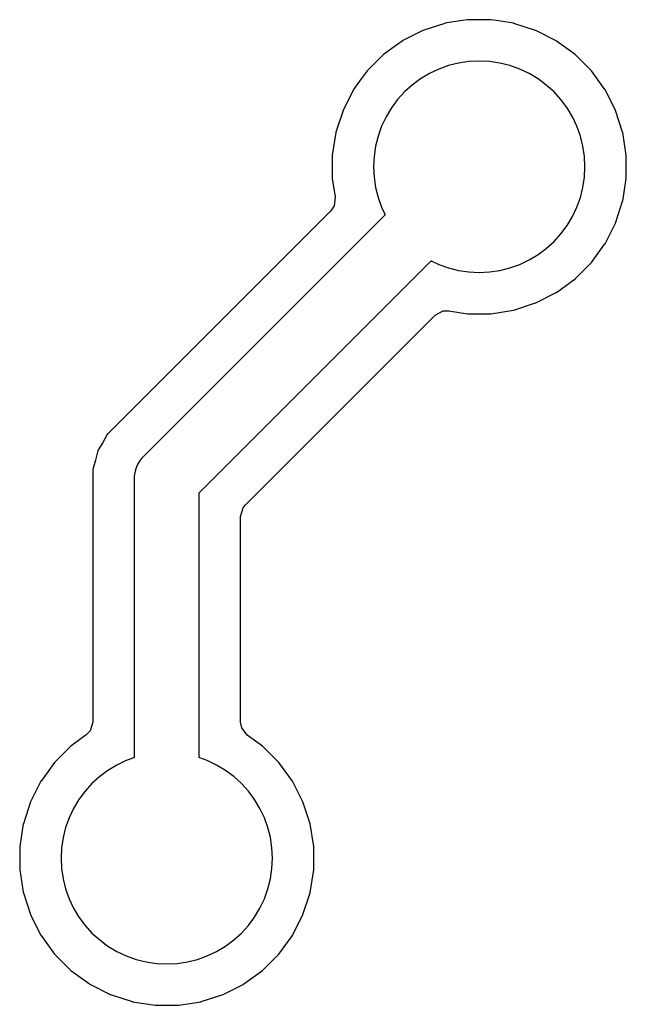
# Model space of a CAD drawing. Header units: metres. Extents: x 92.3 to 181.5, y -134.8 to -50.6.
# Drawn here: x 158.19 to 162.76, y -62.91 to -55.49 of the extents above; entities that cross this region are included whole.
import ezdxf

# ---------------------------------------------------------------- set-up
doc = ezdxf.new("R2010")
doc.units = ezdxf.units.M

msp = doc.modelspace()

# ---------------------------------------------------------------- linework, layer by layer
for points in [[(158.1945, -61.7127), (158.1945, -61.7127), (158.1945, -61.7128), (158.1945, -61.7129), (158.1945, -61.713), (158.1945, -61.713), (158.1945, -61.7131), (158.1945, -61.7132), (158.1945, -61.7133), (158.1945, -61.7134), (158.1945, -61.8866), (158.1945, -61.8867), (158.1945, -61.8868), (158.1945, -61.8869), (158.1945, -61.887), (158.1945, -61.887), (158.1945, -61.8871), (158.1945, -61.8872), (158.1945, -61.8873), (158.1946, -61.8874), (158.2183, -62.0374), (158.2217, -62.0585), (158.2217, -62.0586), (158.2217, -62.0587), (158.2217, -62.0588), (158.2217, -62.0589), (158.2217, -62.0589), (158.2218, -62.059), (158.2218, -62.0591), (158.2218, -62.0592), (158.2218, -62.0592), (158.2754, -62.224), (158.2754, -62.2241), (158.2754, -62.2242), (158.2755, -62.2243), (158.2755, -62.2244), (158.2755, -62.2244), (158.2755, -62.2244), (158.2756, -62.2245), (158.2756, -62.2246), (158.2757, -62.2247), (158.3543, -62.3791), (158.3544, -62.3791), (158.3544, -62.3792), (158.3545, -62.3793), (158.3545, -62.3794), (158.3545, -62.3794), (158.3546, -62.3795), (158.3546, -62.3796), (158.3547, -62.3796), (158.3547, -62.3797), (158.4565, -62.5199), (158.4566, -62.5199), (158.4567, -62.52), (158.4567, -62.5201), (158.4568, -62.5202), (158.4568, -62.5202), (158.4568, -62.5202), (158.4569, -62.5203), (158.457, -62.5204), (158.4571, -62.5205), (158.5795, -62.6429), (158.5796, -62.643), (158.5797, -62.6431), (158.5798, -62.6432), (158.5798, -62.6432), (158.5798, -62.6432), (158.5799, -62.6433), (158.58, -62.6433), (158.5801, -62.6434), (158.5801, -62.6435), (158.7203, -62.7453), (158.7204, -62.7453), (158.7204, -62.7454), (158.7205, -62.7454), (158.7206, -62.7455), (158.7206, -62.7455), (158.7207, -62.7455), (158.7208, -62.7456), (158.7209, -62.7456), (158.7209, -62.7457), (158.8753, -62.8243), (158.8754, -62.8244), (158.8755, -62.8244), (158.8756, -62.8245), (158.8756, -62.8245), (158.8756, -62.8245), (158.8757, -62.8245), (158.8758, -62.8246), (158.8759, -62.8246), (158.876, -62.8246), (159.0408, -62.8782), (159.0408, -62.8782), (159.0409, -62.8782), (159.041, -62.8782), (159.0411, -62.8783), (159.0411, -62.8783), (159.0412, -62.8783), (159.0413, -62.8783), (159.0414, -62.8783), (159.0415, -62.8783), (159.2126, -62.9054), (159.2127, -62.9055), (159.2128, -62.9055), (159.2129, -62.9055), (159.213, -62.9055), (159.213, -62.9055), (159.2131, -62.9055), (159.2132, -62.9055), (159.2133, -62.9055), (159.2134, -62.9055), (159.3866, -62.9055), (159.3867, -62.9055), (159.3868, -62.9055), (159.3869, -62.9055), (159.387, -62.9055), (159.387, -62.9055), (159.3871, -62.9055), (159.3872, -62.9055), (159.3873, -62.9055), (159.3874, -62.9054), (159.5585, -62.8783), (159.5586, -62.8783), (159.5587, -62.8783), (159.5588, -62.8783), (159.5589, -62.8783), (159.5589, -62.8783), (159.559, -62.8782), (159.5591, -62.8782), (159.5592, -62.8782), (159.5592, -62.8782), (159.724, -62.8246), (159.7241, -62.8246), (159.7242, -62.8246), (159.7243, -62.8245), (159.7244, -62.8245), (159.7244, -62.8245), (159.7244, -62.8245), (159.7245, -62.8244), (159.7246, -62.8244), (159.7247, -62.8243), (159.8791, -62.7457), (159.8791, -62.7456), (159.8792, -62.7456), (159.8793, -62.7455), (159.8794, -62.7455), (159.8794, -62.7455), (159.8795, -62.7454), (159.8796, -62.7454), (159.8796, -62.7453), (159.8797, -62.7453), (160.0199, -62.6435), (160.0199, -62.6434), (160.02, -62.6433), (160.0201, -62.6433), (160.0202, -62.6432), (160.0202, -62.6432), (160.0202, -62.6432), (160.0203, -62.6431), (160.0204, -62.643), (160.0205, -62.6429), (160.1429, -62.5205), (160.143, -62.5204), (160.1431, -62.5203), (160.1432, -62.5202), (160.1432, -62.5202), (160.1432, -62.5202), (160.1433, -62.5201), (160.1433, -62.52), (160.1434, -62.5199), (160.1435, -62.5199), (160.2453, -62.3797), (160.2453, -62.3796), (160.2454, -62.3796), (160.2454, -62.3795), (160.2455, -62.3794), (160.2455, -62.3794), (160.2455, -62.3793), (160.2456, -62.3792), (160.2456, -62.3791), (160.2457, -62.3791), (160.3243, -62.2247), (160.3244, -62.2246), (160.3244, -62.2245), (160.3245, -62.2244), (160.3245, -62.2244), (160.3245, -62.2244), (160.3245, -62.2243), (160.3246, -62.2242), (160.3246, -62.2241), (160.3246, -62.224), (160.3782, -62.0592), (160.3782, -62.0592), (160.3782, -62.0591), (160.3782, -62.059), (160.3783, -62.0589), (160.3783, -62.0589), (160.3783, -62.0588), (160.3783, -62.0587), (160.3783, -62.0586), (160.3783, -62.0585), (160.4054, -61.8874), (160.4055, -61.8873), (160.4055, -61.8872), (160.4055, -61.8871), (160.4055, -61.887), (160.4055, -61.887), (160.4055, -61.8869), (160.4055, -61.8868), (160.4055, -61.8867), (160.4055, -61.8866), (160.4055, -61.7134), (160.4055, -61.7133), (160.4055, -61.7132), (160.4055, -61.7131), (160.4055, -61.713), (160.4055, -61.713), (160.4055, -61.7129), (160.4055, -61.7128), (160.4055, -61.7127), (160.4054, -61.7126), (160.3783, -61.5415), (160.3783, -61.5414), (160.3783, -61.5413), (160.3783, -61.5412), (160.3783, -61.5411), (160.3783, -61.5411), (160.3782, -61.541), (160.3782, -61.5409), (160.3782, -61.5408), (160.3782, -61.5408), (160.3246, -61.376), (160.3246, -61.3759), (160.3246, -61.3758), (160.3245, -61.3757), (160.3245, -61.3756), (160.3245, -61.3756), (160.3245, -61.3756), (160.3244, -61.3755), (160.3244, -61.3754), (160.3243, -61.3753), (160.2457, -61.2209), (160.2456, -61.2209), (160.2456, -61.2208), (160.2455, -61.2207), (160.2455, -61.2206), (160.2455, -61.2206), (160.2454, -61.2205), (160.2454, -61.2204), (160.2453, -61.2204), (160.2453, -61.2203), (160.1435, -61.0801), (160.1434, -61.0801), (160.1433, -61.08), (160.1433, -61.0799), (160.1432, -61.0798), (160.1432, -61.0798), (160.1432, -61.0798), (160.1431, -61.0797), (160.143, -61.0796), (160.1429, -61.0795), (160.0205, -60.9571), (160.0204, -60.957), (160.0203, -60.9569), (160.0202, -60.9568), (160.0202, -60.9568), (160.0202, -60.9568), (160.0201, -60.9567), (160.02, -60.9567), (160.0199, -60.9566), (160.0199, -60.9565), (159.9051, -60.8732), (159.8636, -60.8194), (159.8555, -60.776), (159.8555, -59.2301), (159.8747, -59.1647), (159.8905, -59.1451), (161.3186, -57.717), (161.3782, -57.6845), (161.4223, -57.6832), (161.5626, -57.7054), (161.5627, -57.7055), (161.5628, -57.7055), (161.5629, -57.7055), (161.563, -57.7055), (161.563, -57.7055), (161.5631, -57.7055), (161.5632, -57.7055), (161.5633, -57.7055), (161.5634, -57.7055), (161.7366, -57.7055), (161.7367, -57.7055), (161.7368, -57.7055), (161.7369, -57.7055), (161.737, -57.7055), (161.737, -57.7055), (161.7371, -57.7055), (161.7372, -57.7055), (161.7373, -57.7055), (161.7374, -57.7054), (161.9085, -57.6783), (161.9086, -57.6783), (161.9087, -57.6783), (161.9088, -57.6783), (161.9089, -57.6783), (161.9089, -57.6783), (161.909, -57.6782), (161.9091, -57.6782), (161.9092, -57.6782), (161.9092, -57.6782), (162.074, -57.6246), (162.0741, -57.6246), (162.0742, -57.6246), (162.0743, -57.6245), (162.0744, -57.6245), (162.0744, -57.6245), (162.0744, -57.6245), (162.0745, -57.6244), (162.0746, -57.6244), (162.0747, -57.6243), (162.2291, -57.5457), (162.2291, -57.5456), (162.2292, -57.5456), (162.2293, -57.5455), (162.2294, -57.5455), (162.2294, -57.5455), (162.2295, -57.5454), (162.2296, -57.5454), (162.2296, -57.5453), (162.2297, -57.5453), (162.3699, -57.4435), (162.3699, -57.4434), (162.37, -57.4433), (162.3701, -57.4433), (162.3702, -57.4432), (162.3702, -57.4432), (162.3702, -57.4432), (162.3703, -57.4431), (162.3704, -57.443), (162.3705, -57.4429), (162.4929, -57.3205), (162.493, -57.3204), (162.4931, -57.3203), (162.4932, -57.3202), (162.4932, -57.3202), (162.4932, -57.3202), (162.4933, -57.3201), (162.4933, -57.32), (162.4934, -57.3199), (162.4935, -57.3199), (162.5953, -57.1797), (162.5953, -57.1796), (162.5954, -57.1796), (162.5954, -57.1795), (162.5955, -57.1794), (162.5955, -57.1794), (162.5955, -57.1793), (162.5956, -57.1792), (162.5956, -57.1791), (162.5957, -57.1791), (162.6743, -57.0247), (162.6744, -57.0246), (162.6744, -57.0245), (162.6745, -57.0244), (162.6745, -57.0244), (162.6745, -57.0244), (162.6745, -57.0243), (162.6746, -57.0242), (162.6746, -57.0241), (162.6746, -57.024), (162.7282, -56.8592), (162.7282, -56.8592), (162.7282, -56.8591), (162.7282, -56.859), (162.7283, -56.8589), (162.7283, -56.8589), (162.7283, -56.8588), (162.7283, -56.8587), (162.7283, -56.8586), (162.7283, -56.8585), (162.7554, -56.6874), (162.7555, -56.6873), (162.7555, -56.6872), (162.7555, -56.6871), (162.7555, -56.687), (162.7555, -56.687), (162.7555, -56.6869), (162.7555, -56.6868), (162.7555, -56.6867), (162.7555, -56.6866), (162.7555, -56.5134), (162.7555, -56.5133), (162.7555, -56.5132), (162.7555, -56.5131), (162.7555, -56.513), (162.7555, -56.513), (162.7555, -56.5129), (162.7555, -56.5128), (162.7555, -56.5127), (162.7554, -56.5126), (162.7283, -56.3415), (162.7283, -56.3414), (162.7283, -56.3413), (162.7283, -56.3412), (162.7283, -56.3411), (162.7283, -56.3411), (162.7282, -56.341), (162.7282, -56.3409), (162.7282, -56.3408), (162.7282, -56.3408), (162.6746, -56.176), (162.6746, -56.1759), (162.6746, -56.1758), (162.6745, -56.1757), (162.6745, -56.1756), (162.6745, -56.1756), (162.6745, -56.1756), (162.6744, -56.1755), (162.6744, -56.1754), (162.6743, -56.1753), (162.5957, -56.0209), (162.5956, -56.0209), (162.5956, -56.0208), (162.5955, -56.0207), (162.5955, -56.0206), (162.5955, -56.0206), (162.5954, -56.0205), (162.5954, -56.0204), (162.5953, -56.0204), (162.5953, -56.0203), (162.4935, -55.8801), (162.4934, -55.8801), (162.4933, -55.88), (162.4933, -55.8799), (162.4932, -55.8798), (162.4932, -55.8798), (162.4932, -55.8798), (162.4931, -55.8797), (162.493, -55.8796), (162.4929, -55.8795), (162.3705, -55.7571), (162.3704, -55.757), (162.3703, -55.7569), (162.3702, -55.7568), (162.3702, -55.7568), (162.3702, -55.7568), (162.3701, -55.7567), (162.37, -55.7567), (162.3699, -55.7566), (162.3699, -55.7565), (162.2297, -55.6547), (162.2296, -55.6547), (162.2296, -55.6546), (162.2295, -55.6546), (162.2294, -55.6545), (162.2294, -55.6545), (162.2293, -55.6545), (162.2292, -55.6544), (162.2291, -55.6544), (162.2291, -55.6543), (162.0747, -55.5757), (162.0746, -55.5756), (162.0745, -55.5756), (162.0744, -55.5755), (162.0744, -55.5755), (162.0744, -55.5755), (162.0743, -55.5755), (162.0742, -55.5754), (162.0741, -55.5754), (162.074, -55.5754), (161.9092, -55.5218), (161.9091, -55.5218), (161.9091, -55.5218), (161.909, -55.5218), (161.9088, -55.5217), (161.9087, -55.5217), (161.9086, -55.5217), (161.9086, -55.5217), (161.9085, -55.5217), (161.9085, -55.5217), (161.9085, -55.5217), (161.7771, -55.5008), (161.7374, -55.4946), (161.7373, -55.4945), (161.7372, -55.4945), (161.7371, -55.4945), (161.737, -55.4945), (161.737, -55.4945), (161.7369, -55.4945), (161.7368, -55.4945), (161.7367, -55.4945), (161.7366, -55.4945), (161.5634, -55.4945), (161.5633, -55.4945), (161.5632, -55.4945), (161.5631, -55.4945), (161.563, -55.4945), (161.563, -55.4945), (161.5629, -55.4945), (161.5628, -55.4945), (161.5627, -55.4945), (161.5626, -55.4946), (161.5229, -55.5008), (161.3915, -55.5217), (161.3914, -55.5217), (161.3913, -55.5217), (161.3912, -55.5217), (161.3911, -55.5217), (161.3911, -55.5217), (161.391, -55.5218), (161.3909, -55.5218), (161.3909, -55.5218), (161.3908, -55.5218), (161.226, -55.5754), (161.2259, -55.5754), (161.2258, -55.5754), (161.2257, -55.5755), (161.2256, -55.5755), (161.2256, -55.5755), (161.2255, -55.5755), (161.2255, -55.5756), (161.2254, -55.5756), (161.2253, -55.5757), (161.0709, -55.6543), (161.0709, -55.6544), (161.0708, -55.6544), (161.0707, -55.6545), (161.0706, -55.6545), (161.0706, -55.6545), (161.0705, -55.6546), (161.0704, -55.6546), (161.0704, -55.6547), (161.0703, -55.6547), (161.0283, -55.6852), (160.9301, -55.7565), (160.9301, -55.7566), (160.93, -55.7566), (160.9299, -55.7567), (160.9299, -55.7567), (160.9298, -55.7568), (160.9297, -55.7569), (160.9296, -55.757), (160.9295, -55.7571), (160.8071, -55.8795), (160.807, -55.8796), (160.8069, -55.8797), (160.8068, -55.8798), (160.8067, -55.8799), (160.8067, -55.8799), (160.8066, -55.88), (160.8066, -55.8801), (160.8065, -55.8801), (160.8065, -55.8801), (160.7628, -55.9403), (160.7047, -56.0203), (160.7047, -56.0204), (160.7046, -56.0204), (160.7046, -56.0205), (160.7045, -56.0206), (160.7045, -56.0206), (160.7045, -56.0207), (160.7044, -56.0208), (160.7044, -56.0209), (160.7043, -56.0209), (160.6257, -56.1753), (160.6256, -56.1754), (160.6256, -56.1755), (160.6255, -56.1755), (160.6255, -56.1756), (160.6255, -56.1756), (160.6255, -56.1757), (160.6254, -56.1758), (160.6254, -56.1759), (160.6254, -56.176), (160.5718, -56.3408), (160.5718, -56.3409), (160.5718, -56.3409), (160.5718, -56.341), (160.5717, -56.3411), (160.5717, -56.3411), (160.5717, -56.3412), (160.5717, -56.3413), (160.5717, -56.3414), (160.5717, -56.3415), (160.5446, -56.5126), (160.5445, -56.5127), (160.5445, -56.5128), (160.5445, -56.5129), (160.5445, -56.513), (160.5445, -56.513), (160.5445, -56.5131), (160.5445, -56.5132), (160.5445, -56.5133), (160.5445, -56.5134), (160.5445, -56.6866), (160.5445, -56.6867), (160.5445, -56.6868), (160.5445, -56.6869), (160.5445, -56.687), (160.5445, -56.687), (160.5445, -56.6871), (160.5445, -56.6872), (160.5445, -56.6873), (160.5446, -56.6874), (160.5667, -56.8275), (160.558, -56.8949), (160.5331, -56.9313), (158.856, -58.6084), (158.8559, -58.6085), (158.8558, -58.6086), (158.8557, -58.6087), (158.8556, -58.6088), (158.8556, -58.6088), (158.8555, -58.6089), (158.8555, -58.609), (158.8554, -58.6091), (158.8553, -58.6092), (158.8553, -58.6092), (158.8553, -58.6093), (158.8552, -58.6093), (158.8552, -58.6094), (158.8552, -58.6095), (158.8185, -58.673), (158.7827, -58.735), (158.7826, -58.7351), (158.7826, -58.7352), (158.7826, -58.7352), (158.7825, -58.7354), (158.7824, -58.7355), (158.7824, -58.7356), (158.7823, -58.7357), (158.7823, -58.7357), (158.7823, -58.7358), (158.7823, -58.736), (158.7822, -58.7361), (158.7822, -58.7361), (158.7822, -58.7362), (158.7634, -58.8062), (158.7447, -58.8762), (158.7446, -58.8763), (158.7446, -58.8764), (158.7446, -58.8765), (158.7446, -58.8767), (158.7446, -58.8767), (158.7446, -58.8768), (158.7445, -58.8769), (158.7445, -58.877), (158.7445, -58.8771), (158.7445, -58.8771), (158.7445, -58.8772), (158.7445, -58.8773), (158.7445, -58.8774), (158.7445, -58.8775), (158.7445, -60.7758), (158.7254, -60.841), (158.6951, -60.873), (158.5801, -60.9565), (158.5801, -60.9566), (158.58, -60.9566), (158.5799, -60.9567), (158.5799, -60.9567), (158.5799, -60.9567), (158.5798, -60.9568), (158.5797, -60.9569), (158.5796, -60.957), (158.5795, -60.9571), (158.4571, -61.0795), (158.457, -61.0796), (158.4569, -61.0797), (158.4568, -61.0798), (158.4567, -61.0799), (158.4567, -61.0799), (158.4566, -61.08), (158.4566, -61.0801), (158.4565, -61.0801), (158.4565, -61.0801), (158.4262, -61.1219), (158.3547, -61.2203), (158.3547, -61.2204), (158.3546, -61.2204), (158.3546, -61.2205), (158.3545, -61.2206), (158.3545, -61.2206), (158.3545, -61.2207), (158.3544, -61.2208), (158.3544, -61.2209), (158.3543, -61.2209), (158.2757, -61.3753), (158.2756, -61.3754), (158.2756, -61.3755), (158.2755, -61.3755), (158.2755, -61.3756), (158.2755, -61.3756), (158.2755, -61.3757), (158.2754, -61.3758), (158.2754, -61.3759), (158.2754, -61.376), (158.2218, -61.5408), (158.2218, -61.5409), (158.2218, -61.5409), (158.2218, -61.541), (158.2217, -61.5411), (158.2217, -61.5411), (158.2217, -61.5412), (158.2217, -61.5413), (158.2217, -61.5414), (158.2217, -61.5415), (158.1946, -61.7126), (158.1945, -61.7127)], [(159.0517, -61.0455), (159.0516, -61.0456), (158.9958, -61.0655), (158.9252, -61.0989), (158.8583, -61.139), (158.7957, -61.1855), (158.7379, -61.2379), (158.6855, -61.2957), (158.639, -61.3583), (158.5989, -61.4252), (158.5655, -61.4958), (158.5392, -61.5692), (158.5203, -61.6449), (158.5088, -61.7221), (158.505, -61.8), (158.5088, -61.8779), (158.5203, -61.9551), (158.5392, -62.0308), (158.5655, -62.1042), (158.5989, -62.1748), (158.639, -62.2417), (158.6855, -62.3043), (158.7379, -62.3621), (158.7957, -62.4145), (158.8583, -62.461), (158.9252, -62.5011), (158.9958, -62.5345), (159.0692, -62.5608), (159.1449, -62.5797), (159.2221, -62.5912), (159.3, -62.595), (159.3779, -62.5912), (159.4551, -62.5797), (159.5308, -62.5608), (159.6042, -62.5345), (159.6748, -62.5011), (159.7417, -62.461), (159.8043, -62.4145), (159.8621, -62.3621), (159.9145, -62.3043), (159.961, -62.2417), (160.0011, -62.1748), (160.0345, -62.1042), (160.0608, -62.0308), (160.0797, -61.9551), (160.0912, -61.8779), (160.095, -61.8), (160.0912, -61.7221), (160.0797, -61.6449), (160.0608, -61.5692), (160.0345, -61.4958), (160.0011, -61.4252), (159.961, -61.3583), (159.9145, -61.2957), (159.8621, -61.2379), (159.8043, -61.1855), (159.7417, -61.139), (159.6748, -61.0989), (159.6042, -61.0655), (159.5484, -61.0456), (159.5483, -61.0455), (159.5483, -61.0455), (159.5482, -61.0455), (159.5481, -61.0454), (159.548, -61.0454), (159.548, -61.0454), (159.5479, -61.0453), (159.5477, -61.0452), (159.5476, -61.0452), (159.5475, -61.0451), (159.5475, -61.0451), (159.5474, -61.0451), (159.5473, -61.045), (159.5472, -61.0449), (159.5471, -61.0448), (159.5471, -61.0448), (159.547, -61.0448), (159.5469, -61.0447), (159.5468, -61.0446), (159.5467, -61.0445), (159.5467, -61.0445), (159.5466, -61.0444), (159.5465, -61.0443), (159.5464, -61.0442), (159.5464, -61.0441), (159.5464, -61.0441), (159.5463, -61.044), (159.5462, -61.0439), (159.5461, -61.0438), (159.546, -61.0437), (159.546, -61.0437), (159.546, -61.0436), (159.5459, -61.0435), (159.5458, -61.0434), (159.5458, -61.0433), (159.5458, -61.0433), (159.5457, -61.0432), (159.5456, -61.0431), (159.5456, -61.043), (159.5455, -61.0428), (159.5455, -61.0428), (159.5455, -61.0427), (159.5454, -61.0426), (159.5454, -61.0425), (159.5454, -61.0424), (159.5454, -61.0424), (159.5453, -61.0422), (159.5453, -61.0421), (159.5453, -61.042), (159.5452, -61.0419), (159.5452, -61.0419), (159.5452, -61.0417), (159.5452, -61.0416), (159.5452, -61.0415), (159.5452, -61.0414), (159.5452, -61.0414), (159.5451, -61.0412), (159.5451, -61.0411), (159.5451, -61.041), (159.5451, -61.041), (159.5451, -61.0409), (159.5451, -59.0536), (159.5451, -59.0535), (159.5451, -59.0534), (159.5451, -59.0532), (159.5451, -59.0531), (159.5451, -59.0531), (159.5452, -59.053), (159.5452, -59.0529), (159.5452, -59.0528), (159.5452, -59.0526), (159.5452, -59.0526), (159.5452, -59.0525), (159.5453, -59.0524), (159.5453, -59.0523), (159.5453, -59.0522), (159.5453, -59.0522), (159.5454, -59.052), (159.5454, -59.0519), (159.5455, -59.0518), (159.5455, -59.0517), (159.5455, -59.0517), (159.5456, -59.0516), (159.5456, -59.0515), (159.5457, -59.0514), (159.5457, -59.0512), (159.5457, -59.0512), (159.5458, -59.0511), (159.5458, -59.051), (159.5459, -59.0509), (159.546, -59.0508), (159.546, -59.0508), (159.546, -59.0507), (159.5461, -59.0506), (159.5462, -59.0505), (159.5463, -59.0504), (159.5463, -59.0504), (159.5463, -59.0503), (159.5464, -59.0502), (159.5465, -59.0502), (159.5466, -59.0501), (161.2865, -57.3101), (161.2866, -57.31), (161.2867, -57.31), (161.2868, -57.3099), (161.2869, -57.3098), (161.2869, -57.3098), (161.287, -57.3097), (161.2871, -57.3097), (161.2872, -57.3096), (161.2873, -57.3095), (161.2873, -57.3095), (161.2874, -57.3095), (161.2875, -57.3094), (161.2876, -57.3093), (161.2877, -57.3093), (161.2877, -57.3093), (161.2878, -57.3092), (161.2879, -57.3092), (161.288, -57.3091), (161.2881, -57.3091), (161.2881, -57.3091), (161.2882, -57.309), (161.2883, -57.309), (161.2884, -57.3089), (161.2885, -57.3089), (161.2885, -57.3089), (161.2886, -57.3089), (161.2888, -57.3088), (161.2889, -57.3088), (161.289, -57.3088), (161.289, -57.3088), (161.2891, -57.3088), (161.2892, -57.3087), (161.2893, -57.3087), (161.2894, -57.3087), (161.2894, -57.3087), (161.2896, -57.3087), (161.2897, -57.3087), (161.2898, -57.3087), (161.2899, -57.3087), (161.2899, -57.3087), (161.29, -57.3087), (161.2902, -57.3087), (161.2903, -57.3087), (161.2904, -57.3087), (161.2904, -57.3087), (161.2905, -57.3087), (161.2906, -57.3087), (161.2907, -57.3087), (161.2909, -57.3087), (161.2909, -57.3087), (161.291, -57.3087), (161.2911, -57.3088), (161.2912, -57.3088), (161.2913, -57.3088), (161.2913, -57.3088), (161.2914, -57.3089), (161.2915, -57.3089), (161.2917, -57.3089), (161.2918, -57.309), (161.2918, -57.309), (161.2919, -57.309), (161.292, -57.309), (161.2921, -57.3091), (161.2922, -57.3091), (161.3458, -57.3345), (161.4192, -57.3608), (161.4949, -57.3797), (161.5721, -57.3912), (161.65, -57.395), (161.7279, -57.3912), (161.8051, -57.3797), (161.8808, -57.3608), (161.9542, -57.3345), (162.0248, -57.3011), (162.0917, -57.261), (162.1543, -57.2145), (162.2121, -57.1621), (162.2645, -57.1043), (162.311, -57.0417), (162.3511, -56.9748), (162.3845, -56.9042), (162.4108, -56.8308), (162.4297, -56.7551), (162.4412, -56.6779), (162.445, -56.6), (162.4412, -56.5221), (162.4297, -56.4449), (162.4108, -56.3692), (162.3845, -56.2958), (162.3511, -56.2252), (162.311, -56.1583), (162.2645, -56.0957), (162.2121, -56.0379), (162.1543, -55.9855), (162.0917, -55.939), (162.0248, -55.8989), (161.9542, -55.8655), (161.8808, -55.8392), (161.8051, -55.8203), (161.7279, -55.8088), (161.65, -55.805), (161.5721, -55.8088), (161.4949, -55.8203), (161.4192, -55.8392), (161.3458, -55.8655), (161.2752, -55.8989), (161.2083, -55.939), (161.1457, -55.9855), (161.0879, -56.0379), (161.0355, -56.0957), (160.989, -56.1583), (160.9489, -56.2252), (160.9155, -56.2958), (160.8892, -56.3692), (160.8703, -56.4449), (160.8588, -56.5221), (160.855, -56.6), (160.8588, -56.6779), (160.8703, -56.7551), (160.8892, -56.8308), (160.9155, -56.9042), (160.9409, -56.9578), (160.9409, -56.9579), (160.9409, -56.9579), (160.941, -56.958), (160.941, -56.9581), (160.9411, -56.9583), (160.9411, -56.9583), (160.9411, -56.9584), (160.9411, -56.9585), (160.9412, -56.9586), (160.9412, -56.9588), (160.9412, -56.9588), (160.9412, -56.9589), (160.9412, -56.959), (160.9413, -56.9591), (160.9413, -56.9593), (160.9413, -56.9593), (160.9413, -56.9594), (160.9413, -56.9595), (160.9413, -56.9596), (160.9413, -56.9598), (160.9413, -56.9598), (160.9413, -56.9599), (160.9413, -56.96), (160.9413, -56.9602), (160.9413, -56.9603), (160.9413, -56.9603), (160.9413, -56.9604), (160.9413, -56.9605), (160.9413, -56.9607), (160.9413, -56.9608), (160.9413, -56.9608), (160.9412, -56.9609), (160.9412, -56.961), (160.9412, -56.9612), (160.9411, -56.9613), (160.9411, -56.9613), (160.9411, -56.9614), (160.9411, -56.9615), (160.941, -56.9617), (160.941, -56.9618), (160.941, -56.9618), (160.9409, -56.9619), (160.9409, -56.962), (160.9408, -56.9621), (160.9408, -56.9622), (160.9408, -56.9622), (160.9407, -56.9623), (160.9407, -56.9625), (160.9406, -56.9626), (160.9405, -56.9627), (160.9405, -56.9627), (160.9404, -56.9628), (160.9404, -56.9629), (160.9403, -56.963), (160.9402, -56.9631), (160.9402, -56.9631), (160.9401, -56.9632), (160.94, -56.9633), (160.94, -56.9634), (160.94, -56.9634), (160.9399, -56.9635), (159.1268, -58.7766), (159.1105, -58.7945), (159.0962, -58.8138), (159.0838, -58.8345), (159.0735, -58.8562), (159.0654, -58.8788), (159.0596, -58.9022), (159.0561, -58.926), (159.0549, -58.9501), (159.0549, -61.0409), (159.0549, -61.041), (159.0549, -61.041), (159.0549, -61.0411), (159.0549, -61.0412), (159.0548, -61.0414), (159.0548, -61.0414), (159.0548, -61.0415), (159.0548, -61.0416), (159.0548, -61.0417), (159.0548, -61.0419), (159.0548, -61.0419), (159.0547, -61.042), (159.0547, -61.0421), (159.0547, -61.0422), (159.0546, -61.0424), (159.0546, -61.0424), (159.0546, -61.0425), (159.0546, -61.0426), (159.0545, -61.0427), (159.0545, -61.0428), (159.0545, -61.0428), (159.0544, -61.043), (159.0544, -61.0431), (159.0543, -61.0432), (159.0542, -61.0433), (159.0542, -61.0433), (159.0542, -61.0434), (159.0541, -61.0435), (159.054, -61.0436), (159.054, -61.0437), (159.054, -61.0437), (159.0539, -61.0438), (159.0538, -61.0439), (159.0537, -61.044), (159.0536, -61.0441), (159.0536, -61.0441), (159.0536, -61.0442), (159.0535, -61.0443), (159.0534, -61.0444), (159.0533, -61.0445), (159.0533, -61.0445), (159.0532, -61.0446), (159.0531, -61.0447), (159.053, -61.0448), (159.0529, -61.0448), (159.0529, -61.0448), (159.0528, -61.0449), (159.0527, -61.045), (159.0526, -61.0451), (159.0525, -61.0451), (159.0525, -61.0451), (159.0524, -61.0452), (159.0523, -61.0452), (159.0521, -61.0453), (159.052, -61.0454), (159.052, -61.0454), (159.0519, -61.0454), (159.0518, -61.0455), (159.0517, -61.0455), (159.0517, -61.0455)]]:
    msp.add_lwpolyline(points)

doc.saveas('drawing.dxf')
